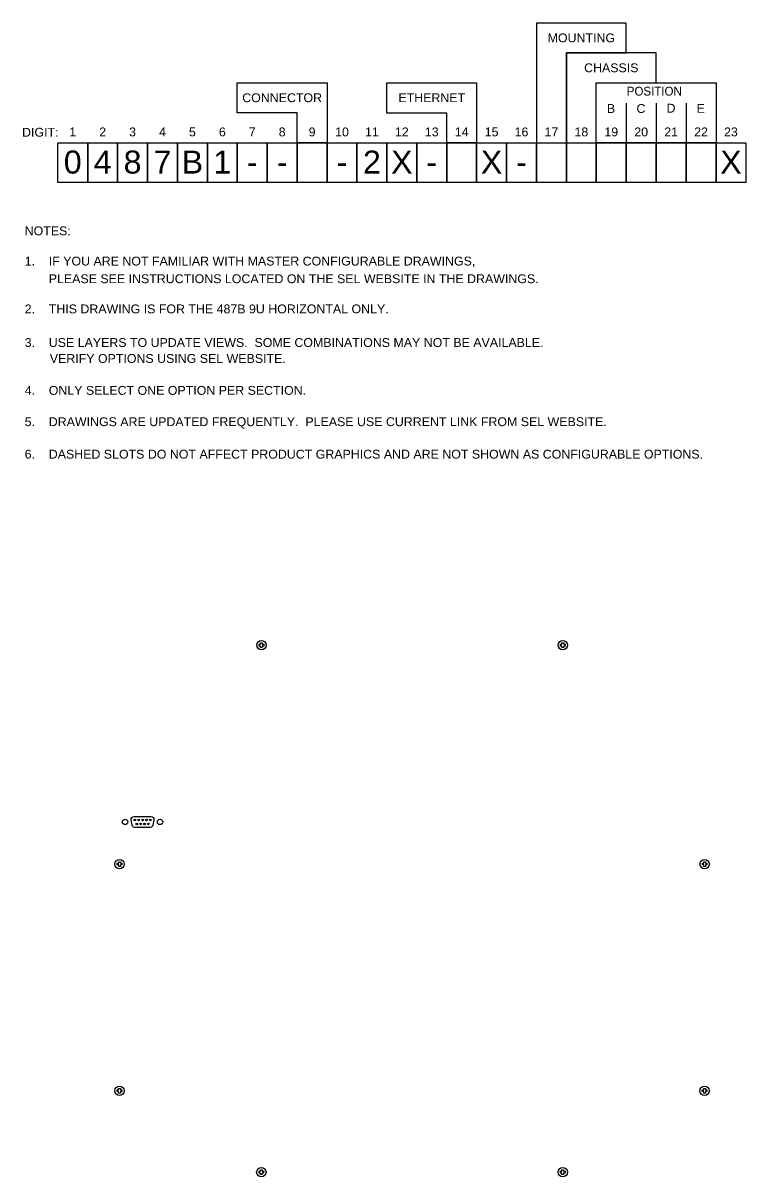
# Model space of a CAD drawing. Header units: inches. Extents: x 1 to 47.8, y 0.2 to 35.
# Drawn here: x 1.03 to 21.41, y 2.45 to 35 of the extents above; entities that cross this region are included whole.
import ezdxf
from ezdxf.enums import TextEntityAlignment as Align

# ---------------------------------------------------------------- set-up
doc = ezdxf.new("R2010")
doc.units = ezdxf.units.IN
doc.header["$MEASUREMENT"] = 0
doc.layers.add('9.0_____DWG', color=7, linetype='Continuous')
doc.styles.add('Arial', font='arial.ttf', dxfattribs={"height": 0.1})

msp = doc.modelspace()

# ---------------------------------------------------------------- linework, layer by layer
at = {"layer": '9.0_____DWG'}
for points in [[(16.351, 34.156), (18.039, 34.156), (18.039, 35), (15.507, 35), (15.507, 31.625), (16.351, 31.625), (16.351, 34.156)], [(17.195, 33.312), (18.882, 33.312), (18.882, 34.156), (16.351, 34.156), (16.351, 31.625), (17.195, 31.625), (17.195, 33.312)], [(8.757, 32.469), (7.069, 32.469), (7.069, 33.312), (9.601, 33.312), (9.601, 31.625), (8.757, 31.625), (8.757, 32.469)], [(12.976, 32.459), (11.288, 32.459), (11.288, 33.312), (13.82, 33.312), (13.82, 31.625), (12.976, 31.625), (12.976, 32.459)], [(17.195, 33.312), (20.57, 33.312), (20.57, 31.625), (17.195, 31.625), (17.195, 33.312)], [(18.038, 32.736), (18.038, 31.625)], [(18.882, 32.736), (18.882, 31.625)], [(19.726, 32.736), (19.726, 31.625)], [(2.851, 30.5), (2.007, 30.5), (2.007, 31.625), (2.851, 31.625), (2.851, 30.5)], [(3.695, 30.5), (2.851, 30.5), (2.851, 31.625), (3.695, 31.625), (3.695, 30.5)], [(4.538, 30.5), (3.695, 30.5), (3.695, 31.625), (4.538, 31.625), (4.538, 30.5)], [(5.382, 30.5), (4.538, 30.5), (4.538, 31.625), (5.382, 31.625), (5.382, 30.5)], [(6.226, 30.5), (5.382, 30.5), (5.382, 31.625), (6.226, 31.625), (6.226, 30.5)], [(7.07, 30.5), (6.226, 30.5), (6.226, 31.625), (7.07, 31.625), (7.07, 30.5)], [(7.913, 30.5), (7.07, 30.5), (7.07, 31.625), (7.913, 31.625), (7.913, 30.5)], [(8.757, 30.5), (7.913, 30.5), (7.913, 31.625), (8.757, 31.625), (8.757, 30.5)], [(9.601, 30.5), (8.757, 30.5), (8.757, 31.625), (9.601, 31.625), (9.601, 30.5)], [(10.445, 30.5), (9.601, 30.5), (9.601, 31.625), (10.445, 31.625), (10.445, 30.5)], [(11.288, 30.5), (10.445, 30.5), (10.445, 31.625), (11.288, 31.625), (11.288, 30.5)], [(12.132, 30.5), (11.288, 30.5), (11.288, 31.625), (12.132, 31.625), (12.132, 30.5)], [(12.976, 30.5), (12.132, 30.5), (12.132, 31.625), (12.976, 31.625), (12.976, 30.5)], [(13.82, 30.5), (12.976, 30.5), (12.976, 31.625), (13.82, 31.625), (13.82, 30.5)], [(14.663, 30.5), (13.82, 30.5), (13.82, 31.625), (14.663, 31.625), (14.663, 30.5)], [(15.507, 30.5), (14.663, 30.5), (14.663, 31.625), (15.507, 31.625), (15.507, 30.5)], [(16.351, 30.5), (15.507, 30.5), (15.507, 31.625), (16.351, 31.625), (16.351, 30.5)], [(17.195, 30.5), (16.351, 30.5), (16.351, 31.625), (17.195, 31.625), (17.195, 30.5)], [(18.038, 30.5), (17.195, 30.5), (17.195, 31.625), (18.038, 31.625), (18.038, 30.5)], [(18.882, 30.5), (18.038, 30.5), (18.038, 31.625), (18.882, 31.625), (18.882, 30.5)], [(19.726, 30.5), (18.882, 30.5), (18.882, 31.625), (19.726, 31.625), (19.726, 30.5)], [(20.57, 30.5), (19.726, 30.5), (19.726, 31.625), (20.57, 31.625), (20.57, 30.5)], [(21.413, 30.5), (20.57, 30.5), (20.57, 31.625), (21.413, 31.625), (21.413, 30.5)], [(7.725, 17.472), (7.725, 17.513), (7.775, 17.513), (7.775, 17.472), (7.815, 17.472), (7.815, 17.423), (7.775, 17.423), (7.775, 17.383), (7.725, 17.383), (7.725, 17.423), (7.685, 17.423), (7.685, 17.472), (7.725, 17.472)], [(16.225, 17.472), (16.225, 17.513), (16.275, 17.513), (16.275, 17.472), (16.315, 17.472), (16.315, 17.423), (16.275, 17.423), (16.275, 17.383), (16.225, 17.383), (16.225, 17.423), (16.185, 17.423), (16.185, 17.472), (16.225, 17.472)], [(3.725, 11.298), (3.725, 11.338), (3.775, 11.338), (3.775, 11.298), (3.815, 11.298), (3.815, 11.248), (3.775, 11.248), (3.775, 11.208), (3.725, 11.208), (3.725, 11.248), (3.685, 11.248), (3.685, 11.298), (3.725, 11.298)], [(20.225, 11.298), (20.225, 11.338), (20.275, 11.338), (20.275, 11.298), (20.315, 11.298), (20.315, 11.248), (20.275, 11.248), (20.275, 11.208), (20.225, 11.208), (20.225, 11.248), (20.185, 11.248), (20.185, 11.298), (20.225, 11.298)], [(3.723, 4.902), (3.723, 4.943), (3.773, 4.943), (3.773, 4.902), (3.813, 4.902), (3.813, 4.852), (3.773, 4.852), (3.773, 4.813), (3.723, 4.813), (3.723, 4.852), (3.683, 4.852), (3.683, 4.902), (3.723, 4.902)], [(20.223, 4.902), (20.223, 4.943), (20.273, 4.943), (20.273, 4.902), (20.313, 4.902), (20.313, 4.853), (20.273, 4.853), (20.273, 4.813), (20.223, 4.813), (20.223, 4.853), (20.183, 4.853), (20.183, 4.902), (20.223, 4.902)], [(7.723, 2.603), (7.723, 2.643), (7.773, 2.643), (7.773, 2.603), (7.813, 2.603), (7.813, 2.553), (7.773, 2.553), (7.773, 2.513), (7.723, 2.513), (7.723, 2.553), (7.683, 2.553), (7.683, 2.603), (7.723, 2.603)], [(16.223, 2.603), (16.223, 2.643), (16.273, 2.643), (16.273, 2.603), (16.313, 2.603), (16.313, 2.553), (16.273, 2.553), (16.273, 2.513), (16.223, 2.513), (16.223, 2.553), (16.183, 2.553), (16.183, 2.603), (16.223, 2.603)]]:
    msp.add_lwpolyline(points, dxfattribs=at)
msp.add_lwpolyline([(4.157, 12.615), (4.641, 12.615, -0.46318), (4.719, 12.523), (4.691, 12.369, -0.363045), (4.614, 12.304), (4.184, 12.304, -0.360245), (4.106, 12.369), (4.079, 12.523, -0.463312)], format="xyb", close=True, dxfattribs=at)
for centre, radius in [((7.75, 17.448), 0.132), ((16.25, 17.448), 0.132), ((3.907, 12.46), 0.076), ((4.181, 12.516), 0.0225), ((4.235, 12.404), 0.0225), ((4.29, 12.516), 0.0225), ((4.344, 12.404), 0.0225), ((4.399, 12.516), 0.0225), ((4.453, 12.404), 0.0225), ((4.508, 12.516), 0.0225), ((4.562, 12.404), 0.0225), ((4.617, 12.516), 0.0225), ((4.891, 12.46), 0.076), ((3.75, 11.273), 0.132), ((20.25, 11.273), 0.132), ((3.748, 4.878), 0.132), ((20.248, 4.878), 0.132), ((7.748, 2.578), 0.132), ((16.248, 2.578), 0.132)]:
    msp.add_circle(centre, radius, dxfattribs=at)

# ---------------------------------------------------------------- texts
at = {"layer": '9.0_____DWG', "style": 'Arial'}
for s, height, p in [('MOUNTING', 0.25, (16.773, 34.457)), ('CHASSIS', 0.25, (17.617, 33.613)), ('CONNECTOR', 0.25, (8.335, 32.769)), ('ETHERNET', 0.25, (12.554, 32.769)), ('B', 0.25, (17.61, 32.464)), ('C', 0.25, (18.454, 32.464)), ('D', 0.25, (19.301, 32.473)), ('E', 0.25, (20.14, 32.468)), ('DIGIT:', 0.25, (1.514, 31.794)), ('1', 0.25, (2.429, 31.804)), ('2', 0.25, (3.273, 31.804)), ('3', 0.25, (4.116, 31.804)), ('4', 0.25, (4.96, 31.804)), ('5', 0.25, (5.804, 31.804)), ('6', 0.25, (6.648, 31.804)), ('7', 0.25, (7.491, 31.804)), ('8', 0.25, (8.335, 31.804)), ('9', 0.25, (9.179, 31.804)), ('10', 0.25, (10.023, 31.804)), ('11', 0.25, (10.866, 31.804)), ('12', 0.25, (11.71, 31.804)), ('13', 0.25, (12.554, 31.804)), ('14', 0.25, (13.398, 31.804)), ('15', 0.25, (14.241, 31.804)), ('16', 0.25, (15.085, 31.804)), ('17', 0.25, (15.929, 31.804)), ('18', 0.25, (16.773, 31.804)), ('19', 0.25, (17.616, 31.804)), ('20', 0.25, (18.46, 31.804)), ('21', 0.25, (19.304, 31.804)), ('22', 0.25, (20.148, 31.804)), ('23', 0.25, (20.991, 31.804)), ('0', 0.65, (2.429, 30.754)), ('4', 0.65, (3.273, 30.754)), ('8', 0.65, (4.116, 30.754)), ('7', 0.65, (4.96, 30.754)), ('B', 0.65, (5.804, 30.754)), ('1', 0.65, (6.648, 30.754)), ('2', 0.65, (10.866, 30.754)), ('X', 0.65, (11.71, 30.754)), ('X', 0.65, (14.241, 30.754)), ('X', 0.65, (20.991, 30.754)), ('-', 0.65, (7.491, 30.754)), ('-', 0.65, (8.335, 30.754)), ('-', 0.65, (10.023, 30.754)), ('-', 0.65, (12.554, 30.754)), ('-', 0.65, (15.085, 30.754))]:
    msp.add_text(s, height=height, dxfattribs=at).set_placement(p, align=Align.CENTER)
at = {"layer": '9.0_____DWG', "style": 'Arial', "width": 0.93}
msp.add_text('POSITION', height=0.25, dxfattribs=at).set_placement((18.83, 32.954), align=Align.CENTER)
at = {"layer": '9.0_____DWG', "style": 'Arial'}
for s, p in [('NOTES:', (1.074, 29.012)), ('1.    IF YOU ARE NOT FAMILIAR WITH MASTER CONFIGURABLE DRAWINGS,', (1.074, 28.16)), ('       PLEASE SEE INSTRUCTIONS LOCATED ON THE SEL WEBSITE IN THE DRAWINGS.', (1.074, 27.662)), ('2.    THIS DRAWING IS FOR THE 487B 9U HORIZONTAL ONLY.', (1.074, 26.81)), ('3.    USE LAYERS TO UPDATE VIEWS.  SOME COMBINATIONS MAY NOT BE AVAILABLE.', (1.074, 25.862)), ('       VERIFY OPTIONS USING SEL WEBSITE.', (1.103, 25.412)), ('4.    ONLY SELECT ONE OPTION PER SECTION.', (1.074, 24.512)), ('5.    DRAWINGS ARE UPDATED FREQUENTLY.  PLEASE USE CURRENT LINK FROM SEL WEBSITE.', (1.074, 23.628)), ('6.    DASHED SLOTS DO NOT AFFECT PRODUCT GRAPHICS AND ARE NOT SHOWN AS CONFIGURABLE OPTIONS.', (1.074, 22.712))]:
    msp.add_text(s, height=0.25, dxfattribs=at).set_placement(p)

doc.saveas('drawing.dxf')
